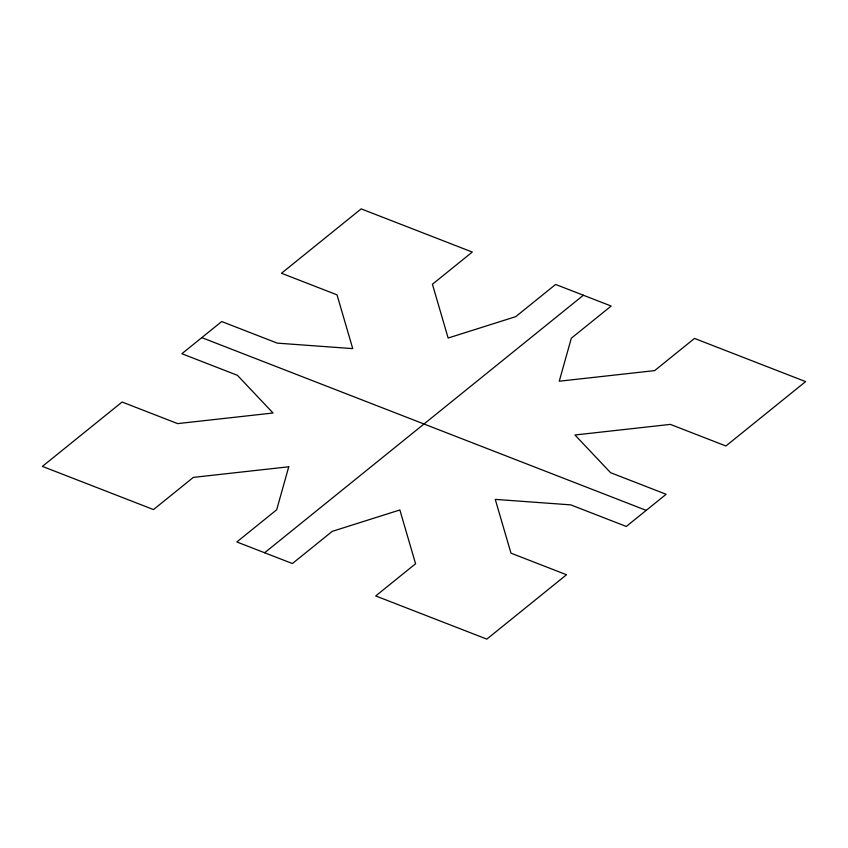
<?xml version="1.0" encoding="UTF-8"?>
<svg xmlns="http://www.w3.org/2000/svg" width="848" height="848" viewBox="0 0 848 848"><rect width="100%" height="100%" fill="white"/><g stroke="black" fill="none" stroke-linecap="round" stroke-linejoin="round"><path stroke-width="1.27" d="M264.618 552.758L583.382 295.242M201.782 337.631L646.218 510.369M288.755 466.782L276.681 509.775L236.836 541.957L292.39 563.549L332.236 531.367L399.864 509.966L415.573 563.75L375.717 595.943L486.826 639.127L566.517 574.743L510.973 553.15L495.264 499.377L570.736 504.867L626.29 526.46L666.136 494.278L610.581 472.686L574.955 434.992L670.355 424.392L725.909 445.984L805.6 381.611L694.491 338.426L654.645 370.618L559.245 381.218L571.319 338.225L611.164 306.043L555.61 284.451L515.764 316.633L448.136 338.034L432.427 284.25L472.283 252.057L361.174 208.873L281.483 273.257L337.027 294.85L352.736 348.623L277.264 343.133L221.71 321.54L181.864 353.722L237.419 375.314L273.045 413.008L177.645 423.608L122.091 402.016L42.4 466.389L153.509 509.574L193.355 477.382L288.755 466.782"/></g></svg>
